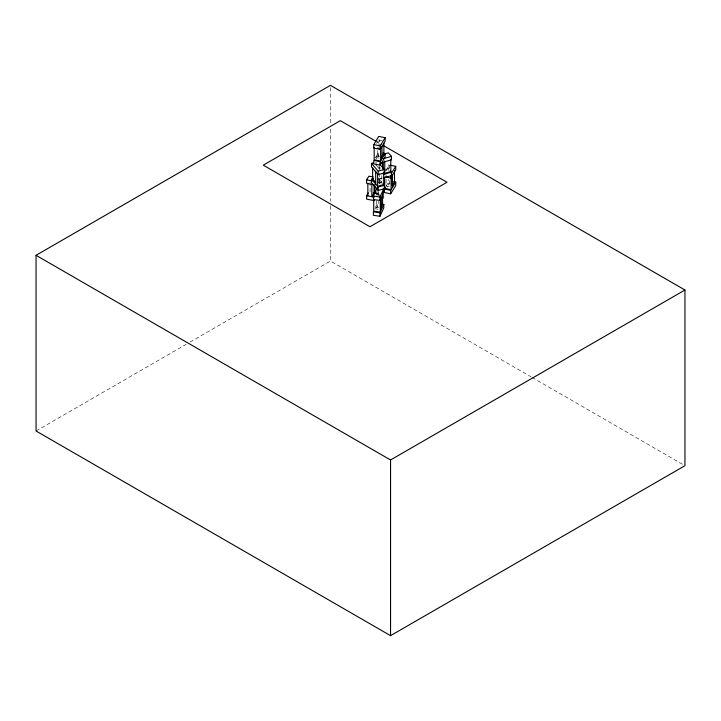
<?xml version="1.0" encoding="UTF-8"?>
<svg xmlns="http://www.w3.org/2000/svg" width="721" height="721" viewBox="0 0 721 721"><rect width="100%" height="100%" fill="white"/><g stroke="black" fill="none" stroke-linecap="round" stroke-linejoin="round"><path stroke-width="0.54" stroke-dasharray="3.6 2.7" d="M375.947 193.868L377.236 191.065M376.713 195.076L378.011 192.228M375.091 208.072L377.236 203.385L377.236 206.855L375.947 209.667M378.759 207.711L376.713 207.405L378.444 203.61L378.444 201.366M376.506 143.542L378.146 140.793M375.956 156.781L378.696 152.203L378.696 155.673L377.056 158.422M379.661 156.583L377.66 156.187L379.318 153.402M380.904 182.701L382.013 180.854M385.951 170.507L389.331 165.037L389.331 168.498L388.204 170.327M385.951 186.297L389.331 180.827L389.331 184.297L387.637 187.027M389.367 182.954L388.222 184.801L388.222 179.196M36.05 430.996L186.171 344.323M190.074 342.069L330.452 261.02L531.071 376.849M375.947 156.538L379.039 155.61M385.23 169.561L388.331 168.633L389.574 170.03M383.824 170.805L388.853 169.3L388.853 162.576M378.038 179.592L382.157 178.357M378.777 183.278L381.815 182.413L381.815 175.69M377.741 195.229L380.814 195.697M374.794 208.739L378.074 209.234M378.696 139.883L384.041 140.946M381.67 144.66L377.66 143.858L379.868 140.144L379.868 143.506M375.569 157.43L379.85 158.287M378.732 178.123L382.022 178.781M378.732 181.593L382.022 182.242M378.372 182.296L382.653 183.143M375.434 193.264L379.823 194.138M376.227 194.192L379.444 194.832M389.313 186.694L386.114 186.036L386.114 174.824M377.173 141.965L379.111 143.082M532.044 377.416L683.977 465.126M375.542 157.538L376.786 158.935M378.913 166.695L380.246 168.254M376.452 165.488L379.462 169.002M378.237 178.24L382.256 182.927M378.255 179.926L379.462 181.331L379.462 172.364M378.237 181.701L380.246 184.044M388.331 168.633L388.331 170.372M379.823 166.695L379.823 171.174M379.165 166.821L379.165 169.065M378.444 191.281L378.444 195.761M377.66 150.581L377.66 156.187M376.713 200.681L376.713 207.405M376.047 162.216L376.047 166.695M370.053 182.107L370.053 192.192M330.452 87.592L330.452 124.751M330.452 129.257L330.452 201.339M330.452 205.836L330.452 261.02"/><path stroke-width="1.08" d="M379.949 200.492L379.949 197.022L383.806 188.596L383.806 192.065L379.949 200.492L373.379 199.492L373.379 196.022L377.236 187.595M381.247 207.08L382.545 204.232L382.545 193.03M379.949 212.821L373.379 211.821L373.379 215.282L379.949 216.282L379.949 212.821L383.806 204.394L381.616 204.061M379.949 216.282L383.806 207.855L383.806 204.394M373.775 144.651L378.696 136.413L385.113 137.693L385.113 141.154L380.192 149.4L373.775 148.12L373.775 144.651L380.192 145.93L385.113 137.693M374.316 184.864L366.638 183.332L366.638 179.862L368.846 176.158L373.244 177.033M381.67 156.98L383.887 153.276L383.887 143.191M380.192 161.72L373.775 160.441L373.775 163.91L380.192 165.19L380.192 161.72L385.113 153.483L382.977 153.059M380.192 165.19L385.113 156.953L385.113 153.483M374.316 200.654L366.638 199.122L366.638 195.661L368.296 192.877M391.224 173.644L395.73 166.353L390.394 165.253M385.329 176.924L390.656 178.024L395.73 169.814L395.73 166.353M393.594 181.701L395.73 182.143L395.73 185.612L390.656 193.823L384.257 192.498L384.257 189.037L385.384 187.208M390.656 193.823L390.656 190.353L395.73 182.143M36.05 255.306L330.452 85.339L684.95 290.004L684.95 465.694L390.548 635.661L36.05 430.996L36.05 255.306L390.548 459.98L684.95 290.004M384.203 154.078L388.331 152.843L391.449 156.331L391.449 159.792L381.048 162.892M383.193 158.791L391.449 156.331M383.193 174.581L391.449 172.121L391.449 175.591L383.193 178.051M379.579 164.009L384.266 169.471L384.266 172.941L378.183 174.68L371.486 166.866L371.486 163.406L373.514 162.82M371.486 163.406L378.183 171.21L384.266 169.471M382.932 183.702L384.266 185.27L384.266 188.731L378.183 190.479L371.486 182.665L371.486 179.196L373.514 178.619M371.486 179.196L378.183 187.009L384.266 185.27M373.379 196.022L379.949 197.022M377.398 148.066L380.607 148.706L380.607 161.026L374.19 159.747L374.19 147.426M366.638 179.862L372.126 180.953M373.244 192.822L375.434 193.264M366.638 195.661L374.316 197.184M384.257 189.037L390.656 190.353M376.209 141.406L340.33 120.686L263.291 165.163L369.954 226.745L446.993 182.269L382.995 145.327M390.196 170.724L391.449 172.121M375.659 182.413L372.64 178.898L372.64 167.696M394.504 170.724L394.504 181.926L392.224 185.621L392.224 174.419M392.512 175.023L392.512 187.352M391.088 177.33L391.088 189.659L384.69 188.343L384.69 177.141M390.809 159.152L390.809 171.481L384.771 173.283L384.771 160.954M390.656 175.428L390.656 178.024M390.548 459.98L390.548 635.661M383.698 172.283L383.698 184.612L377.615 186.351L377.615 174.022M383.121 194.787L383.121 198.257M382.941 162.333L382.941 167.939M382.824 162.135L382.824 168.858M381.995 146.381L381.995 158.71M381.355 197.41L381.355 209.739M380.273 199.78L380.273 212.109L373.703 211.109L373.703 198.78M380.192 145.93L380.192 149.4M378.183 171.21L378.183 174.68M378.183 187.009L378.183 190.479M375.659 171.21L375.731 184.152M374.848 185.306L374.848 193.147M374.064 185.144L374.064 192.985L371.856 196.698L371.856 184.369M367.836 183.567L367.836 195.896"/></g></svg>
